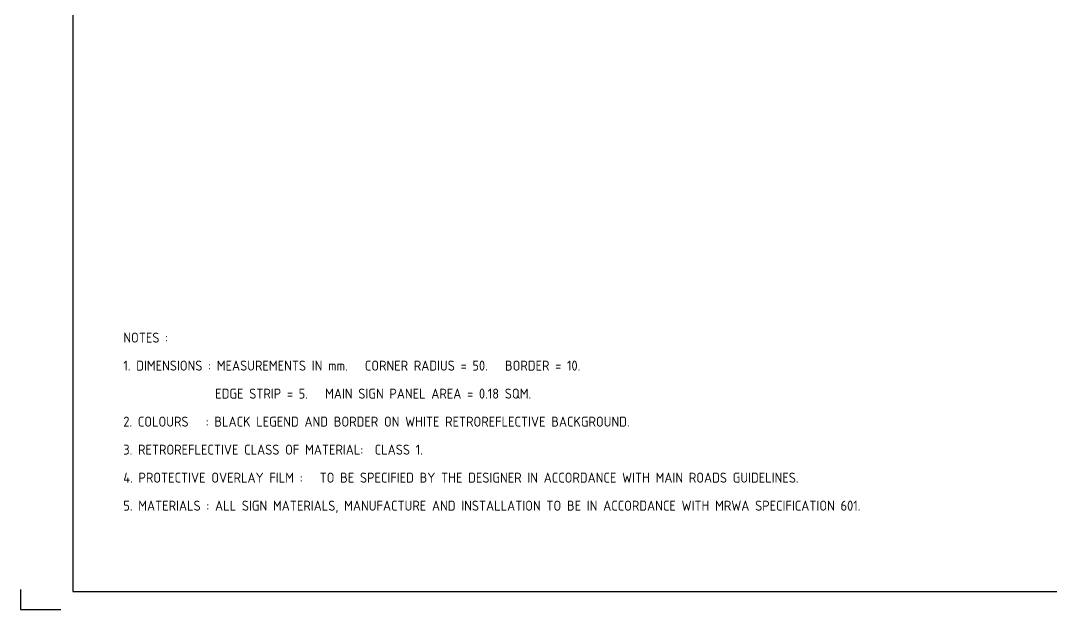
# Model space of a CAD drawing. Header units: millimetres. Extents: x 0 to 420, y 0 to 297.
# Drawn here: x 0 to 257.3, y 0 to 147.1 of the extents above; entities that cross this region are included whole.
import ezdxf
from ezdxf.enums import TextEntityAlignment as Align

# ---------------------------------------------------------------- set-up
doc = ezdxf.new("R2010")
doc.units = ezdxf.units.MM
doc.header["$LTSCALE"] = 10
doc.header["$MEASUREMENT"] = 0
for name, color, linetype in [('NOTES', 1, 'Continuous'), ('TBLK18', 4, 'Continuous'), ('TBLK25', 1, 'Continuous'), ('TBLK35', 3, 'Continuous'), ('TBLK50', 7, 'Continuous')]:
    doc.layers.add(name, color=color, linetype=linetype)
doc.styles.add('ISO', font='isocp2.shx')

# ---------------------------------------------------------------- blocks, each defined once
blk = doc.blocks.new('A3BBLK')
at = {"layer": 'TBLK25'}
for p, q in [((0, 5), (0, 0)), ((0, 0), (10, 0))]:
    blk.add_line(p, q, dxfattribs=at)
at = {"layer": 'TBLK50'}
for p, q in [((13, 292.5), (13, 4.5)), ((13, 4.5), (415.5, 4.5))]:
    blk.add_line(p, q, dxfattribs=at)
blk = doc.blocks.new('a3_in_vtblk std dwg')
blk.add_blockref('A3BBLK', (0, 0))
at = {"layer": 'TBLK18', "style": 'ISO'}
blk.add_attdef('MR_DIRECTORATE', text='', height=1.5, dxfattribs=at).set_placement((381.5, 68.12), align=Align.CENTER)
for tag, p in [('STREET_NAME', (355.51, 62.1)), ('SUBURB_POSTCODE', (388.49, 62.1)), ('TELEPHONE_NO.', (368.31, 59.84)), ('FAX_NO.', (393.56, 59.84))]:
    blk.add_attdef(tag, p, '', height=1.5, dxfattribs=at)
at = {"layer": 'TBLK25', "style": 'ISO'}
for tag, height, p in [('MR_BRANCH', 2, (381.5, 65.2)), ('ROAD_SECTION', 1.75, (384.5, 29.16)), ('SLK', 1.75, (384.5, 26.11)), ('CHAINAGE', 1.75, (384.5, 19.21))]:
    blk.add_attdef(tag, text='', height=height, dxfattribs=at).set_placement(p, align=Align.CENTER)
for tag, p, height in [('FILE_NUMBER', (371.77, 54.24), 2.5), ('DESIGNED_/_DRAWN', (371.77, 49.49), 2), ('VERIFIED', (371.77, 44.49), 2), ('APPROVED', (371.77, 39.49), 2), ('LOCAL_AUTHORITY', (370.48, 16.73), 1.25)]:
    blk.add_attdef(tag, p, '', height=height, dxfattribs=at)
at = {"layer": 'TBLK35', "style": 'ISO', "width": 0.9}
for tag, p in [('ROAD_PROJECT&NUMBER', (384.5, 32.23)), ('DRAWING_DESCRIPTION', (384.5, 22.29))]:
    blk.add_attdef(tag, text='', height=2.5, dxfattribs=at).set_placement(p, align=Align.CENTER)
at = {"layer": 'TBLK50', "style": 'ISO'}
blk.add_attdef('MRWA_DRG_NUMBER', (356.29, 6.08), '', height=5, dxfattribs=at)

msp = doc.modelspace()

# ---------------------------------------------------------------- block references
msp.add_blockref('a3_in_vtblk std dwg', (0, 0))

# ---------------------------------------------------------------- texts
at = {"layer": 'NOTES', "style": 'ISO'}
for s, p in [('NOTES :', (25.641835, 66.670628)), ('1. DIMENSIONS : MEASUREMENTS IN mm.   CORNER RADIUS = 50.   BORDER = 10.', (25.641835, 59.670628)), ('2. COLOURS   : BLACK LEGEND AND BORDER ON WHITE RETROREFLECTIVE BACKGROUND.', (25.641835, 45.670628)), ('3. RETROREFLECTIVE CLASS OF MATERIAL:  CLASS 1.', (25.641835, 38.670628)), ('4. PROTECTIVE OVERLAY FILM : ', (25.641835, 31.670628)), ('TO BE SPECIFIED BY THE DESIGNER IN ACCORDANCE WITH MAIN ROADS GUIDELINES.', (74.641835, 31.670628)), ('5. MATERIALS : ALL SIGN MATERIALS, MANUFACTURE AND INSTALLATION TO BE IN ACCORDANCE WITH MRWA SPECIFICATION 601.', (25.641835, 24.670628))]:
    msp.add_text(s, height=2.5, dxfattribs=at).set_placement(p)
msp.add_text('EDGE STRIP = 5.   MAIN SIGN PANEL AREA = 0.18 SQM.', height=2.5, dxfattribs=at).set_placement((127.460559, 52.670628), align=Align.RIGHT)

doc.saveas('drawing.dxf')
